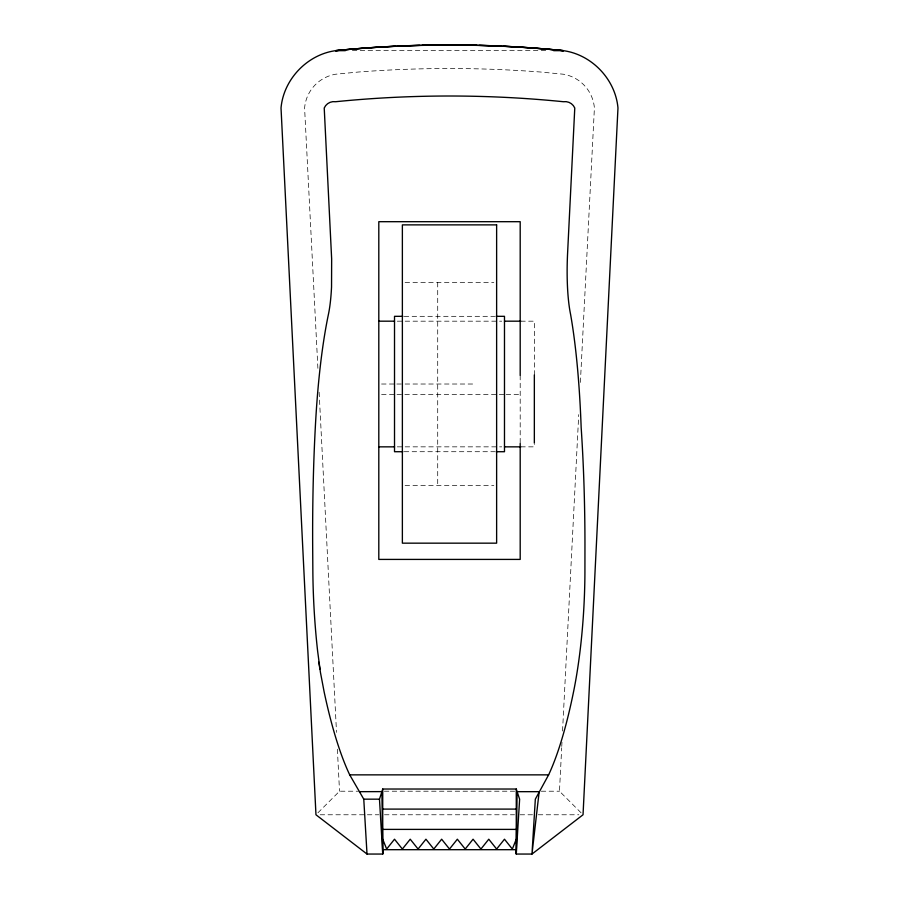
<?xml version="1.0" encoding="UTF-8"?>
<svg xmlns="http://www.w3.org/2000/svg" width="899" height="899" viewBox="0 0 899 899"><rect width="100%" height="100%" fill="white"/><g stroke="black" fill="none" stroke-linecap="round" stroke-linejoin="round"><path stroke-width="0.67" stroke-dasharray="4.5 3.37" d="M581.08 812.808L559.47 791.21L561.695 747.811M561.763 746.406L561.976 742.203M562.549 731.011L578.731 414.608M580.383 382.412L594.408 108.004A37.387 37.387 0 0 0 563.403 74.224L540.557 72.021A1184.433 1184.433 0 0 0 358.443 72.021L335.597 74.224A37.387 37.387 0 0 0 304.592 108.004L318.044 371.208M317.92 812.808L339.53 791.21L357.735 791.21M352.363 50.659L546.637 50.659M405.089 282.466L493.832 282.466M404.258 316.324L494.742 316.324M397.302 321.179L501.709 321.179M520.768 321.179L534.343 321.179L534.343 374.872M381.569 384.019L395.436 384.019M396.819 384.019L403.752 384.019M405.146 384.019L473.065 384.019M381.603 394.515L395.605 394.515M396.998 394.515L504.8 394.515M506.193 394.515L520.195 394.515M397.302 446.848L501.709 446.848M520.768 446.848L534.343 446.848L534.343 444.443M404.258 451.714L494.742 451.714M405.089 485.572L493.832 485.572M384.356 791.21L514.644 791.21M541.265 791.21L559.47 791.21M320.156 814.775L378.884 814.775M384.48 814.775L514.52 814.775M520.116 814.775L532.702 814.775M538.299 814.775L578.844 814.775M319.123 392.211L336.518 732.404M337.372 749.204L339.53 791.21M520.195 375.366L520.195 442.881M437.712 282.466L437.712 485.572"/><path stroke-width="1.35" d="M545.817 49.029A1138.977 1138.977 0 0 1 563.403 50.659C591.857 54.581 615.467 79.393 617.973 108.004L583.035 814.775L531.983 854.05L516.273 854.05L519.622 799.166L516.273 789.03L382.727 789.03L379.479 799.166L382.727 854.05L367.017 854.05L315.965 814.775L281.027 108.004C283.533 79.393 307.143 54.581 335.597 50.659A1138.977 1138.977 0 0 1 353.183 49.029M516.273 839.216L512.34 849.038L504.485 839.216L496.63 849.038L488.775 839.216L480.92 849.038L473.065 839.216L465.21 849.038L457.355 839.216L449.5 849.038L441.645 839.216L433.79 849.038L425.935 839.216L418.08 849.038L410.225 839.216L402.37 849.038L394.515 839.216L386.66 849.038L382.727 839.216M367.017 854.05L363.769 799.166L349.711 774.859A267.958 59.907 86.6 0 1 324.168 692.061L320.46 672.508L317.673 651.517A159.73 31.847 87.2 0 1 312.863 572.899L312.661 544.367A482.988 96.294 87.2 0 1 315.313 427.452A329.281 65.649 87.2 0 1 328.45 314.234A76.258 15.204 87.2 0 0 331.54 287.062L331.652 258.957L324.224 108.004A10.597 10.597 0 0 1 335.597 101.722A1138.977 1138.977 0 0 1 563.403 101.722A10.597 10.597 0 0 1 574.776 108.004L567.595 253.113A76.842 15.317 -87.2 0 0 570.55 314.189A344.429 64.357 -86.5 0 1 581.159 427.463A480.583 108.307 -87.2 0 1 584.957 544.367L584.923 572.899A158.898 35.814 -87.2 0 1 573.495 692.061A267.149 60.199 -87.2 0 1 548.615 774.859L535.332 799.166L531.983 854.05L539.175 791.671L517.105 791.671L516.273 854.05L516.273 789.03M345.385 50.659L335.597 50.659C411.281 43.085 487.719 43.085 563.403 50.659L553.615 50.659M335.597 50.659C411.293 43.186 487.708 43.186 563.403 50.659M359.252 791.671L381.918 791.614L382.727 854.05L382.727 789.03M402.864 316.324L394.515 316.324L394.515 451.714L402.864 451.714M496.136 316.324L504.485 316.324L504.485 451.714L496.136 451.714M378.805 321.179L394.515 321.179M504.485 321.179L520.768 321.179M378.805 446.848L394.515 446.848M504.485 446.848L520.768 446.848M318.808 662.17L319.954 669.362M349.711 774.859L548.615 774.859M363.769 799.166L379.479 799.166M382.727 809.1L516.273 809.1M382.727 829.395L516.273 829.395M382.727 849.69L516.273 849.69M534.343 374.872L534.343 443.14M520.195 375.366L520.195 221.693L378.805 221.693L378.805 559.414L520.195 559.414L520.195 443.454M355.892 48.804A1138.977 1138.977 0 0 1 395.189 46.242M397.909 46.119A1138.977 1138.977 0 0 1 419.619 45.343M422.339 45.276A1138.977 1138.977 0 0 1 476.661 45.276M479.381 45.343A1138.977 1138.977 0 0 1 501.091 46.119M503.811 46.242A1138.977 1138.977 0 0 1 543.108 48.804M496.63 224.874L402.37 224.874L402.37 543.165L496.63 543.165L496.63 224.874"/></g></svg>
